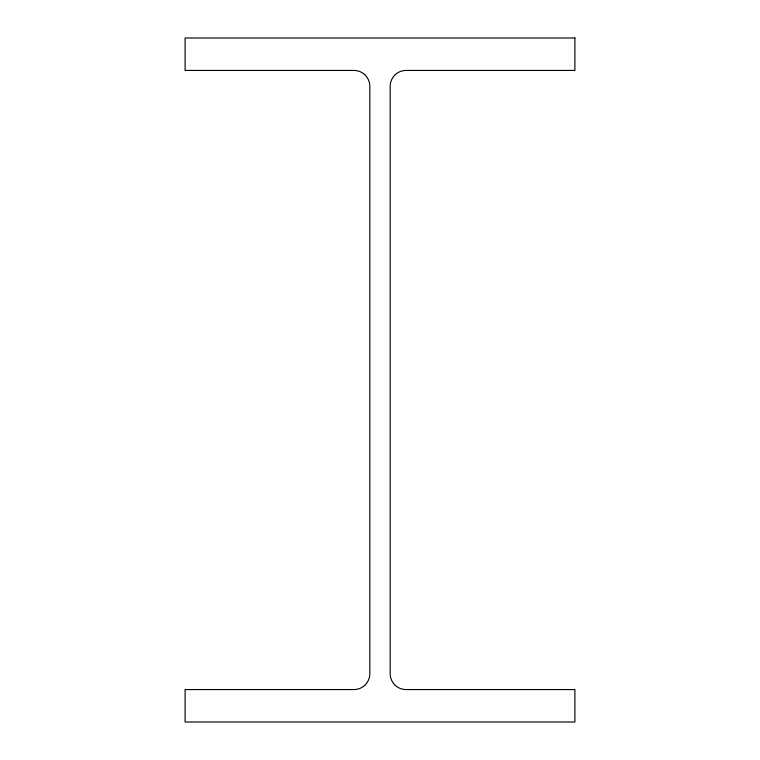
<?xml version="1.0" encoding="UTF-8"?>
<svg xmlns="http://www.w3.org/2000/svg" width="760" height="760" viewBox="0 0 760 760"><rect width="100%" height="100%" fill="white"/><g stroke="black" fill="none" stroke-linecap="round" stroke-linejoin="round"><path stroke-width="1.14" d="M574.892 38L185.107 38L185.107 70.433L353.989 70.433A15.827 15.827 0 0 1 369.816 86.251L369.816 673.75A15.827 15.827 0 0 1 353.989 689.567L185.107 689.567L185.107 722L574.892 722L574.892 689.567L406.011 689.567A15.827 15.827 0 0 1 390.184 673.75L390.184 86.251A15.827 15.827 0 0 1 406.011 70.433L574.892 70.433L574.892 38"/></g></svg>
